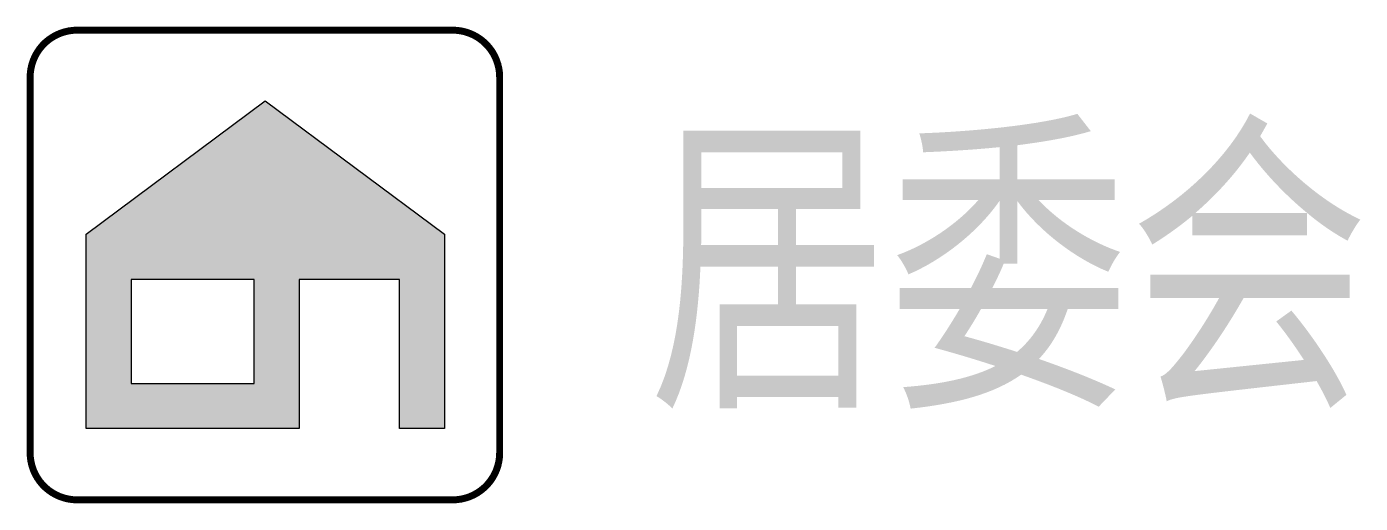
# Model space of a CAD drawing. Header units: millimetres. Extents: x -0.1 to 19.8, y -0.8 to 6.3.
import ezdxf

# ---------------------------------------------------------------- set-up
doc = ezdxf.new("R2010")
doc.units = ezdxf.units.MM
doc.layers.add('设施图块', color=7, linetype='Continuous')
doc.styles.add('设施块标注', font='SIMFANG.TTF', dxfattribs={"width": 0.75})

msp = doc.modelspace()

# ---------------------------------------------------------------- hatches: boundary and pattern name
at = {"layer": '设施图块'}
h = msp.add_hatch(color=5, dxfattribs=at)
h.dxf.hatch_style = 1
h.paths.add_polyline_path([(1.504, 1.033), (3.338, 1.033), (3.338, 2.585), (1.504, 2.585)], flags=16)
h.paths.add_polyline_path([(6.178, 0.362), (5.506, 0.362), (5.506, 2.585), (4.009, 2.585), (4.009, 0.362), (0.833, 0.362), (0.833, 3.257), (3.505, 5.247), (6.178, 3.257)])

# ---------------------------------------------------------------- linework, layer by layer
at = {"layer": '设施图块', "color": 5, "ltscale": 100, "const_width": 0.104}
msp.add_lwpolyline([(0, 5.598, -0.41422), (0.7, 6.298), (6.298, 6.298, -0.414214), (6.998, 5.598), (6.998, 0, -0.414214), (6.298, -0.7), (0.7, -0.7, -0.414214), (0, 0), (0, 5.598)], format="xyb", dxfattribs=at)
at = {"layer": '设施图块', "color": 5}
for points in [[(6.178, 0.362), (5.506, 0.362), (5.506, 2.585), (4.009, 2.585), (4.009, 0.362), (0.833, 0.362), (0.833, 3.257), (3.505, 5.247), (6.178, 3.257)], [(1.504, 1.033), (3.338, 1.033), (3.338, 2.585), (1.504, 2.585)]]:
    msp.add_lwpolyline(points, close=True, dxfattribs=at)

# ---------------------------------------------------------------- texts
at = {"layer": '设施图块', "style": '设施块标注', "width": 0.75}
msp.add_attdef('居委会', (9.217, 1.046), '居委会', height=3.5, dxfattribs=at)

doc.saveas('drawing.dxf')
